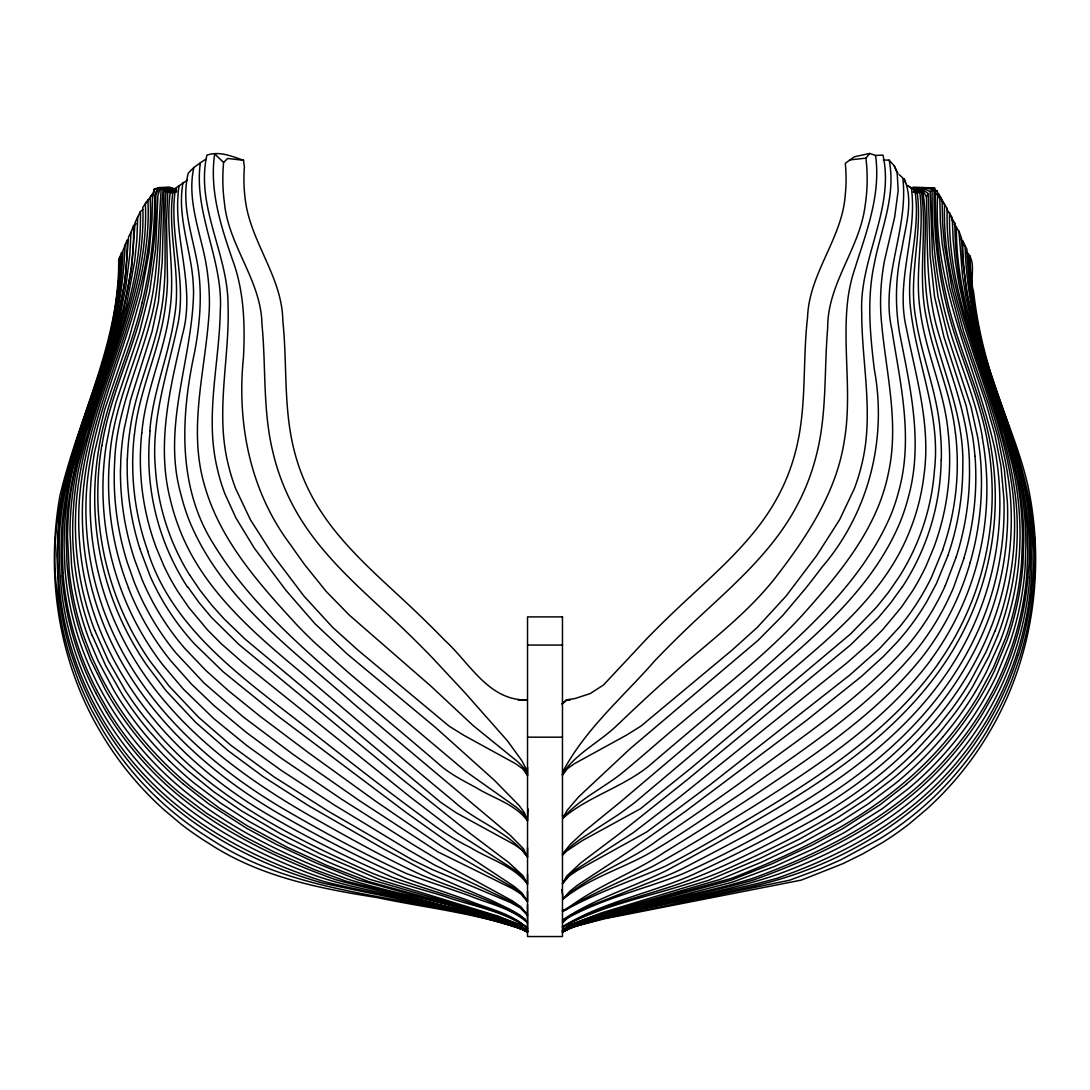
<?xml version="1.0" encoding="UTF-8"?>
<svg xmlns="http://www.w3.org/2000/svg" width="1090" height="1090" viewBox="0 0 1090 1090"><rect width="100%" height="100%" fill="white"/><g stroke="black" fill="none" stroke-linecap="round" stroke-linejoin="round"><path stroke-width="1.5" d="M527.533 904.605L527.533 932.263C498.13 916.717 463.741 913.992 431.804 905.749C395.547 898.065 359.141 891.143 322.967 883.118C262.499 866.264 204.811 836.439 158.581 793.602A323.308 323.308 0 0 1 74.829 664.246L71.218 653.741A314.424 314.424 0 0 1 58.301 588.423L56.966 555.123L59.8 510.774A280.689 280.689 0 0 1 65.945 478.006C76.845 434.842 95.784 394.226 106.943 351.116A438.807 438.807 0 0 0 121.685 252.376M527.533 891.416L527.533 901.471L520.884 893.923L512.15 888.445L438.085 851.971L360.286 801.245L292.57 754.008L243.084 716.798L204.062 683.048L175.885 652.91A267.799 267.799 0 0 1 134.206 582.006L127.312 562.563A284.776 284.776 0 0 1 114.545 491.644A273.876 273.876 0 0 1 114.736 460.689C116.48 411.952 138.198 367.548 150.352 321.128C162.356 278.1 158.949 233.028 163.187 189.183L176.621 189.864M527.533 874.425L527.533 884.072C513.431 865.651 489.178 859.22 470.076 847.325C452.2 838.741 436.136 827.174 420.427 815.197C380.628 785.972 341.851 755.397 303.006 724.918C241.803 677.094 172.329 628.957 147.681 551.172M527.533 847.788L527.533 857.053L521.865 849.805L514.099 844.45L456.151 812.772L440.564 802.199L244.95 638.999L224.554 619.379L211.91 605.372L200.219 590.562L189.646 574.934M527.533 767.292L527.533 775.317L522.601 768.668L515.679 763.763L463.591 735.178L449.189 726.212L357.915 650.117L332.682 627.39L304.001 596.148L273.29 555.519L250.428 519.78L235.876 489.124A185.504 185.504 0 0 1 228.341 464.831C214.934 411.829 230.017 357.711 228.014 304.165C227.81 253.52 195.41 205.928 206.923 155.093C219.867 150.883 231.707 156.306 243.547 160.285L244.378 166.974A155.747 155.747 0 0 0 245.209 198.993C250.169 241.953 282.31 276.683 282.814 320.855C287.283 363.324 283.414 406.706 293.687 448.508A204.252 204.252 0 0 0 298.074 463.931A199.456 199.456 0 0 0 306.917 486.304C329.671 535.476 372.303 570.615 410.916 606.98A1108.666 1108.666 0 0 1 445.197 640.729C469.981 663.251 488.483 700.529 526.702 699.971L518.322 699.998M142.749 209.512L140.378 211.637C142.667 302.529 96.792 383.912 78.235 470.771A321.182 321.182 0 0 0 73.766 503.907L73.044 515.039A297.652 297.652 0 0 0 92.05 635.388M1022.488 538.01L1021.725 560.287A294.94 294.94 0 0 1 1006.165 636.546L993.467 667.475L977.621 696.905A341.511 341.511 0 0 1 958.9 724.618A357.793 357.793 0 0 1 896.988 788.492C856.399 821.206 809.775 845.499 762.019 865.923A1019.123 1019.123 0 0 1 731.022 878.499L602.075 914.128L570.506 925.11L562.467 930.002L570.274 924.77L601.517 912.875L708.227 880.448L759.526 858.634L799.597 839.027L838.455 817.132L866.455 798.82L893.051 778.533A380.083 380.083 0 0 0 925.642 748.108A368.638 368.638 0 0 0 940.506 731.485L954.336 713.991A347.683 347.683 0 0 0 972.934 686.182L988.712 656.698L997.486 636.192M140.378 211.637L137.721 216.937L136.89 239.228L134.656 261.423L126.495 305.268L114.395 348.214L86.096 432.839L77.553 465.185A320.297 320.297 0 0 0 69.978 531.566L71.545 564.974A294.068 294.068 0 0 0 89.584 640.716L98.345 661.235L114.069 690.76A343.418 343.418 0 0 0 132.653 718.582A351.144 351.144 0 0 0 146.482 736.077A360.463 360.463 0 0 0 169.209 760.629M120.499 470.131L120.799 459.939A260.551 260.551 0 0 1 124.042 429.555L130.609 399.717L152.028 331.687L158.431 301.807L162.26 261.259L164.045 190.123L163.187 189.183M136.236 223.75L133.58 225.548C135.542 324.139 79.979 410.767 68.016 506.741A328.267 328.267 0 0 0 66.218 540.122L66.94 562.413A295.526 295.526 0 0 0 82.377 638.699L90.416 659.491L105.199 689.48A335.325 335.325 0 0 0 129.492 726.853A350.735 350.735 0 0 0 182.847 783.601M133.58 225.548L130.991 232.32L129.819 254.556L125.732 287.719L119.083 320.46L110.199 352.669L81.954 437.172L72.894 469.327A311.086 311.086 0 0 0 66.858 502.177L65.618 513.254A338.54 338.54 0 0 0 64.106 546.621L64.991 568.871A297.202 297.202 0 0 0 80.919 644.967C89.53 669.492 101.275 692.886 115.54 714.618A342.819 342.819 0 0 0 182.139 789.051C230.767 829.599 288.714 857.067 347.669 879.112C407.047 897.983 470.635 905 527.533 930.86L518.894 924.375L498.157 916.172L380.901 880.148L319.534 853.525L279.748 833.346L241.299 810.742L213.763 791.749L187.78 770.684A377.045 377.045 0 0 1 163.732 747.44L148.894 730.777A353.514 353.514 0 0 1 122.462 694.875L105.798 665.881L92.173 635.334M119.505 267.813L120.009 256.695L121.63 252.376M174.209 190.655L164.045 190.123L165.953 192.031C162.887 232.143 168.473 272.745 160.911 312.517C154.126 352.302 135.528 389.035 130.146 429.133A254.42 254.42 0 0 0 127.367 459.176M1027.816 577.237C1041.686 459.476 961.38 357.697 962.865 241.053L960.399 239.064M988.63 448.998C981.504 399.076 957.837 353.76 946.433 304.941A420.631 420.631 0 0 1 939.989 273.386L938.381 262.772A447.745 447.745 0 0 1 935.097 230.739L934.512 220.016A478.06 478.06 0 0 1 934.212 187.821L913.12 187.439L912.453 188.393L922.957 188.325L930.165 191.608L932.468 254.61L937.945 296.276L948.055 337.055L971.054 406.924L977.798 437.717A276.029 276.029 0 0 1 981.15 469.041A287.733 287.733 0 0 1 970.141 562.563M175.558 192.004L167.792 191.636L166.498 221.216L167.519 280.443A238.315 238.315 0 0 1 164.917 309.942C158.772 352.411 138.621 391.542 134.479 434.447M176.675 191.227L172.792 192.794C167.274 234.473 181.867 276.138 174.305 317.776C168.541 355.953 152.845 392.046 149.821 430.727M205.479 159.385L200.356 162.86C193.38 213.354 223.477 260.033 220.289 310.609C219.444 363.27 204.647 416.38 217.319 468.7A182.97 182.97 0 0 0 224.99 494.002L235.999 518.063L254.352 548.188L286.098 590.535L315.037 623.807L347.192 654L435.373 727.343L494.479 780.372L519.167 805.551L524.399 812.663L527.533 820.797L528.01 808.916M141.809 432.88C145.447 390.479 164.794 351.525 169.945 309.451C175.504 270.579 165.312 231.502 170.176 192.617L167.792 191.636M183.066 182.398C177.834 210.125 186.581 237.62 191.091 264.788A186.662 186.662 0 0 1 193.557 292.433C192.358 359.823 161.647 426.585 180.886 494.151A201.514 201.514 0 0 0 189.265 520.611C221.488 599.159 293.087 650.226 354.659 704.63L510.597 835.649L523.554 848.837L527.533 857.053C509.452 831.684 476.33 822.269 453.74 801.313C400.984 757.632 348.909 713.132 296.725 668.783C249.406 629.312 200.669 586.243 178.692 526.879A214.662 214.662 0 0 1 170.462 500.119C156.142 444.897 169.945 388.231 182.602 334.221C196.227 284.64 171.634 235.345 179.046 185.791L187.398 180.123M193.829 167.506C187.344 197.167 198.08 226.516 204.375 255.196A224.676 224.676 0 0 1 209.334 308.347C206.473 367.194 187.276 426.953 204.538 485.377C220.03 540.395 259.366 584.09 297.189 625.238A522.832 522.832 0 0 0 316.209 644.04L349.577 673.593L465.512 771.257L516.442 807.322L523.064 813.276L527.533 820.797C514.902 803.807 492.612 798.098 475.281 787.171C462.092 780.099 448.562 773.205 437.512 762.932C403.382 733.597 368.652 704.944 334.439 675.691C289.368 636.465 244.501 595.058 213.245 543.569C177.043 486.167 180.886 415.099 194.756 351.43C200.165 321.986 202.685 291.575 197.099 261.954C191.649 232.81 180.967 203.04 188.202 173.215L193.829 167.506L200.356 162.86M101.915 445.619C109.709 395.847 133.47 350.585 144.357 301.617A421.108 421.108 0 0 0 150.543 270.02L153.336 248.724A457.637 457.637 0 0 0 155.611 216.61L155.897 195.137L159.058 187.603L161.306 188.297C157.805 233.001 158.977 278.781 146.128 322.354C134.125 366.172 113.864 408.001 110.022 453.808A286.22 286.22 0 0 0 128.538 587.851M106.439 444.23L110.472 423.356L115.853 402.796L139.52 332.286L149.752 291.044L155.638 248.956L157.887 195.887L160.285 187.684L170.912 187.575L175.735 189.101M168.786 187.616L157.955 187.93L154.126 189.156L152.409 198.216L151.987 220.044L149.003 252.662L141.046 295.608L129.22 337.655L104.586 410.017L94.517 452.5A303.633 303.633 0 0 0 90.225 495.936A296.03 296.03 0 0 0 115.554 623.439L120.145 633.345A311.127 311.127 0 0 0 136.018 661.998C178.706 730.573 245.591 779.432 314.887 818.617C349.767 838.237 384.702 857.966 421.04 874.779C455.756 889.454 492.721 899.577 525.216 919.02M142.136 302.666C130.664 351.961 106.983 397.714 98.945 447.922A295.308 295.308 0 0 0 124.642 627.336A302.421 302.421 0 0 0 146.442 664.764L166.021 690.706L195.614 722.329L228.273 750.819L263.126 776.571L308.743 805.81L383.884 849.015L431.708 874.48L491.358 900.326L510.869 909.769L520.23 915.219L527.533 922.835C511.278 907.875 488.402 903.705 468.482 895.394C447.758 888.037 426.844 881.251 406.284 873.472C366.281 855.241 327.491 834.381 289.45 812.377C213.708 768.913 144.439 707.356 109.736 625.592A296.48 296.48 0 0 1 86.178 496.917C91.042 393.762 156.524 302.611 150.093 197.535L154.617 191.091M105.022 355.49C80.456 432.512 45.085 509.984 57.252 593.055A322.953 322.953 0 0 0 62.144 626.069A316.754 316.754 0 0 0 70.469 658.387L77.853 679.37A340.039 340.039 0 0 0 91.478 709.835L102.228 729.319A321.005 321.005 0 0 0 157.791 798.493M963.969 558.339L953.559 587.483A267.609 267.609 0 0 1 916.867 649.463C868.457 708.159 803.33 749.389 741.895 792.975C710.408 813.917 679.452 835.853 646.67 854.724C618.957 869.575 587.905 879.18 563.176 898.991L561.936 889.508M956.23 556.963L945.316 585.507M62.089 576.147L61.135 553.924A359.632 359.632 0 0 1 62.402 520.584C72.24 424.432 128.947 338.363 127.162 239.95L122.938 250.591A442.594 442.594 0 0 1 107.978 349.263C87.963 420.031 52.783 488.742 58.083 564.347C59.337 638.563 88.467 711.498 137.299 767.21C186.349 823.223 254.215 859.71 324.548 881.674C391.964 898.828 462.31 906.403 527.533 930.969L518.758 924.552L497.885 916.69L369.387 879.221L328.213 862.04L287.91 842.911L248.861 821.342L220.752 803.194L194.061 783.015A371.676 371.676 0 0 1 169.195 760.629M947.946 555.546L936.474 583.463L927.018 601.217A255.155 255.155 0 0 1 897.438 641.806L883.527 656.357L861.195 676.645L806.191 720.64L685.515 811.314L628.031 852.012L577.55 885.107L569.716 891.416L563.176 898.991M942.741 549.96L931.446 577.332A241.476 241.476 0 0 1 916.949 603.138A252.934 252.934 0 0 1 899.482 627.036L879.398 648.795L849.859 674.996L710.094 784.8L646.724 831.97L577.659 870.242L569.457 875.747L562.522 883.636L568.094 875.856L575.697 869.752L633.099 832.815L679.506 797.185L846.875 662.938L868.825 643.604L882.6 629.788L901.321 607.321L912.33 591.23A235.399 235.399 0 0 0 926.268 565.533L933.789 547.534A251.817 251.817 0 0 0 948.177 432.43C944.376 390.07 925.069 351.116 920.001 309.015C914.537 270.143 924.742 231.066 919.769 192.194L921.418 191.159C927.413 233.301 917.317 276.424 926.486 318.403C933.762 357.261 951.298 393.599 955.358 433.166M994.884 631.219L986.137 651.684L970.427 681.127A349.331 349.331 0 0 1 951.897 708.895L938.149 726.39L915.586 750.996M991.45 626.3C957.974 713.582 885.993 780.467 805.115 824.326C766.188 845.581 726.594 866.196 685.01 881.728C644.231 896.702 600.045 904.741 562.467 927.031M154.548 195.301L157.955 187.93M137.721 216.937L135.065 222.551L131.795 267.009L123.592 310.827L111.453 353.732L83.222 438.33L74.747 470.689A321.904 321.904 0 0 0 67.526 537.07L69.147 570.465A294.368 294.368 0 0 0 83.535 635.647L91.56 656.452L101.043 676.631A331.51 331.51 0 0 0 117.802 705.557A344.835 344.835 0 0 0 151.796 749.675A360.463 360.463 0 0 0 192.262 787.934L219.09 807.894L247.335 825.811L286.588 846.971L327.109 865.555L368.693 881.633L497.68 917.153L518.636 924.729L527.533 930.942M130.991 232.32L128.566 236.911L124.955 281.247L116.753 324.97L104.599 367.78L83.085 430.972L73.371 462.896L68.288 484.56L63.588 517.587A351.293 351.293 0 0 0 62.198 550.927L63.111 573.163M562.467 814.721L562.931 818.086L567.127 810.374L578.558 796.94L630.088 748.735L758 640.389L782.852 615.346L805.605 588.382A1013.795 1013.795 0 0 0 821.792 567.44C868.498 513.145 887.383 439.651 874.33 369.415C870.093 334.494 866.741 298.783 874.248 264.039C880.788 229.786 896.321 195.628 889.127 160.148L883.281 159.998M120.009 256.695L118.674 259.12C119.818 342.478 78.535 416.884 59.896 496.059C45.63 576.501 58.86 662.161 100.907 732.657A325.31 325.31 0 0 0 164.222 809.952L181.281 824.285A304.546 304.546 0 0 0 208.762 843.319C259.107 876.51 318.58 888.391 377.126 897.574C427.307 908.215 479.3 913.42 527.533 931.296C424.105 893.391 305.282 901.607 210.656 839.082A330.216 330.216 0 0 1 157.791 798.507M562.467 883.745L566.773 875.992L580.861 862.858L619.338 833.809L687.231 779.731L850.84 644.681L878.336 617.649L890.721 602.879L901.989 587.224M988.317 728.393L998.999 708.881A340.216 340.216 0 0 0 1012.528 678.375L1019.845 657.365A316.005 316.005 0 0 0 1028.061 625.02A321.727 321.727 0 0 0 1032.843 591.993C1044.82 508.88 1008.972 431.558 984.692 354.454A436.204 436.204 0 0 1 971.176 277.855M151.387 196.146L152.818 193.707L142.776 207.359C146.918 313.498 81.246 405.684 75.796 510.161A297.093 297.093 0 0 0 94.653 630.265M956.216 556.963A280.784 280.784 0 0 0 968.397 497.163A271.26 271.26 0 0 0 969.446 466.629C969.691 418.424 950.03 373.802 937.087 328.308C925.328 285.389 927.863 240.618 926.432 196.622L928.312 193.679L922.399 189.306L913.556 189.551M938.572 663.197C894.876 725 831.479 768.886 767.633 807.69C733.829 827.841 700.08 848.211 665.118 866.291C630.878 881.333 594.99 893.064 562.467 911.703M931.282 659.436C884.385 722.384 817.446 765.916 751.991 807.322C718.8 827.719 685.733 848.415 651.493 867C621.545 881.074 590.685 894.045 562.467 911.049M562.467 771.638L563.217 771.039C585.807 728.501 623.712 696.442 655.104 660.417A1096.24 1096.24 0 0 1 695.011 620.932C731.908 586.447 771.475 552.766 795.877 507.695A221.297 221.297 0 0 0 816.274 455.552C827.147 413.887 824.04 370.491 827.678 327.981C827.405 283.686 859.533 248.956 865.065 206.092A176.689 176.689 0 0 0 865.937 158.132L869.725 153.458L875.529 155.434L882.995 155.107C894.89 208.708 859.22 258.807 861.727 312.571C861.631 363.256 874.262 414.581 861.672 464.749A185.368 185.368 0 0 1 854.151 489.056L839.613 519.712L816.751 555.45L786.053 596.08L757.359 627.336L732.139 650.062L640.865 726.158L626.464 735.137L574.375 763.722L567.454 768.627L562.481 775.235L562.467 773.777C575.765 753.776 598.437 742.712 615.741 726.553C633.74 709.413 651.793 692.3 670.541 675.977C707.451 642.855 748.53 613.575 778.56 573.558C808.521 534.372 836.466 491.031 844.205 441.395C852.312 394.812 842.366 347.519 847.666 300.772A166.634 166.634 0 0 1 852.434 276.397C864.261 237.184 881.469 197.331 875.529 155.434M562.467 854.029L570.52 844.137L584.09 831.547L619.978 802.322L740.083 700.598C799.515 648.237 867.64 598.533 899.604 523.418A201.446 201.446 0 0 0 908.379 497.081C923.557 442.526 909.946 386.31 899.468 332.314C894.836 304.9 895.571 276.683 901.73 249.555C905.422 226.556 914.101 200.969 904.101 178.678L905.531 183.025M930.165 191.608L934.212 187.821M562.931 818.086C578.749 799.76 601.19 789.133 620.169 774.54C640.988 757.754 660.69 739.606 681.427 722.697C724.523 686.332 769.881 652.052 807.322 609.596C842.366 569.934 877.736 526.565 888.35 473.292C900.108 420.154 884.303 366.812 880.856 313.757A225.167 225.167 0 0 1 884.521 260.496L894.672 217.087L898.174 190.6L897.152 172.82L894.263 165.884L889.127 160.148M148.54 199.702L145.365 203.203C150.229 309.178 84.421 401.175 79.066 505.392A296.889 296.889 0 0 0 98.073 625.197C130.023 708.895 197.263 774.649 274.203 818.195C312.626 840.485 352.615 860.037 393.381 877.641C417.783 886.374 442.663 893.65 467.242 901.839C487.571 909.796 510.665 913.638 527.533 928.23C511.237 913.107 488.225 908.801 468.182 900.395C447.35 892.942 426.299 886.088 405.589 878.268C365.164 860.283 325.569 840.322 287.147 818.372C210.316 775.467 140.992 712.928 106.111 630.647A296.821 296.821 0 0 1 82.622 501.073C87.663 397.21 153.554 305.527 147.872 199.838M562.467 854.587L572.631 844.886L580.153 839.355L619.352 813.971L634.366 802.88L770.058 688.526C823.659 642.623 884.222 597.443 910.409 529.181A214.417 214.417 0 0 0 918.952 502.517A221.747 221.747 0 0 0 924.007 474.968C931.051 424.909 915.736 375.995 906.226 327.436C895.299 280.757 917.617 234.8 911.404 188.202L907.439 185.382M562.467 855.255L566.759 850.936L582.455 840.513L640.375 808.807L691.85 767.455L850.691 633.835L876.919 606.735L888.704 591.993L899.4 576.447A231.203 231.203 0 0 0 934.471 469.994C941.12 412.524 914.769 358.951 909.973 302.679A192.099 192.099 0 0 1 910.3 274.408C912.684 246.34 919.551 218.123 914.742 189.919L908.706 186.335M223.586 162.451L214.689 153.908C209.321 189.919 220.684 225.439 232.265 259.079C244.037 290.362 245.127 324.166 243.479 357.179C236.598 423.302 250.196 491.89 291.084 545.477A601.544 601.544 0 0 0 305.5 565.737L326.278 591.543L349.44 615.237L430.7 685.951L473.101 725.531L518.145 762.06L523.881 768.028L527.533 775.317L525.475 767.619L521.715 760.534L507.627 741.05L465.171 692.968L432.349 657.774A1092.493 1092.493 0 0 0 398.15 623.916C359.468 587.537 317.299 552.385 292.392 504.466A221.774 221.774 0 0 1 272.868 451.982C262.649 410.181 266.096 366.826 261.968 324.329C261.178 280.266 228.341 245.781 224.39 202.468A176.948 176.948 0 0 1 223.6 162.451L227.619 158.459L243.547 160.285M562.467 922.835L570.206 915.546L589.813 905.94L660.962 877.981A239.732 239.732 0 0 0 690.733 864.37C801.572 806.954 923.366 741.949 975.373 621.341A296.058 296.058 0 0 0 999.135 482.734A306.399 306.399 0 0 0 995.088 450.225C976.476 365.395 932.59 285.144 937.618 195.914L934.375 190.45M563.789 898.296C591.816 873.363 629.039 862.081 658.782 839.395C686.932 820.375 714.89 801.082 742.44 781.203C799.297 738.529 860.119 699.399 907.493 645.716A258.807 258.807 0 0 0 945.33 585.507M562.345 703.922L566.964 699.766L574.88 698.567L590.112 693.608L603.519 684.956L647.351 638.1A1109.947 1109.947 0 0 1 681.754 604.46C716.648 571.719 754.335 540.013 777.497 497.34A197.78 197.78 0 0 0 787.716 475.567A204.089 204.089 0 0 0 797.131 444.938C806.668 403 802.594 359.659 807.581 317.204C809.08 273.249 842.011 238.792 845.213 195.342A156.306 156.306 0 0 0 845.295 163.323L854.41 156.756L869.725 153.458M930.574 794.378C881.347 839.177 819.871 870.883 755.07 885.761C690.992 901.008 624.352 908.134 562.467 931.119C623.33 905.395 690.474 898.555 753.694 879.902C812.868 858.756 870.76 830.948 918.502 789.46A331.237 331.237 0 0 0 982.839 713.269L993.835 693.921A305.99 305.99 0 0 0 1027.938 577.237M561.936 703.922L566.5 699.984L570.016 699.821M562.467 703.486L566.964 699.766M906.471 784.228L880.052 804.733L842.502 828.781L813.086 844.682L772.66 863.525L731.267 880.107L602.143 915.164L570.533 926.064L562.467 930.928C634.012 901.893 713.446 898.582 785.658 871.428C851.018 846.208 913.883 809.311 958.478 754.253C1005.593 697.028 1032.216 623.071 1030.472 548.801C1032.189 477.134 998.29 412.374 979.924 344.849A445.047 445.047 0 0 1 965.549 257.24M562.467 926.8C602.511 901.852 650.417 893.582 693.254 874.466C733.366 855.773 773.028 836.016 811.164 813.522C887.451 769.635 955.208 705.026 987.513 621.736A296.671 296.671 0 0 0 1007.419 502.517L1004.353 469.477L997.881 436.94L988.712 405.03L963.696 331.728L952.088 289.027L944.499 245.441L942.577 223.396L942.101 201.282L938.613 193.761L942.673 201.814M179.046 185.791L175.572 188.161C168.037 235.072 188.434 282.133 176.798 328.989C166.756 374.81 151.06 420.577 155.393 468.209A231.298 231.298 0 0 0 189.592 574.975M562.467 931.868L571.473 925.846L592.524 918.57L732.644 882.082L774.363 866.509L814.952 848.156L844.477 832.528L882.151 808.78L908.651 788.438A342.764 342.764 0 0 0 975.032 713.787L980.946 704.344A321.441 321.441 0 0 0 996.778 674.942L1009.422 644.027A297.189 297.189 0 0 0 1025.091 567.876L1025.894 545.613A339.099 339.099 0 0 0 1024.287 512.245L1023.006 501.182A311.127 311.127 0 0 0 1016.861 468.359L1007.746 436.218L982.826 362.343L973.384 330.284L966.026 297.693L962.47 275.716L958.982 231.312L954.145 224.308M562.467 927.181C613.997 898.882 674.805 893.2 728.052 868.553C782.13 844.369 835.594 817.337 882.341 780.576A391.596 391.596 0 0 0 915.586 750.996M562.467 920.941C599.5 899.182 642.255 889.93 681.958 874.153C722.098 856.277 760.806 835.185 798.916 813.331C874.752 770.03 944.308 708.881 979.515 627.322A296.616 296.616 0 0 0 1003.904 498.798L1000.974 465.975L994.652 433.616L985.578 401.924L960.726 329.112L949.417 286.643L942.142 243.302L940.316 221.393L939.88 199.416L937.264 191.159L934.798 189.769M562.467 930.029L570.424 924.933L591.257 916.976L719.754 879.521L760.956 862.408L801.273 843.319L840.363 821.805L868.498 803.698L895.231 783.587A368.202 368.202 0 0 0 942.945 736.785M562.467 920.014C594.295 898.8 631.382 887.737 665.527 871.005C700.584 852.325 735.341 833.046 769.54 812.827C834.545 774.54 898.364 729.837 941.978 667.094A301.807 301.807 0 0 0 973.07 610.141A295.172 295.172 0 0 0 991.505 450.701C983.384 396.815 957.17 347.983 946.011 294.859A427.212 427.212 0 0 1 935.37 198.121L934.852 188.011L920.832 188.052M562.467 932.127C595.194 915.069 633.358 911.867 668.824 902.602C704.917 894.372 741.609 888.459 777.197 878.199C846.794 853.933 913.938 816.083 960.59 757.823C1007.364 700.311 1033.497 626.3 1031.985 552.085C1034.26 480.349 1000.061 415.658 981.668 348.16A442.159 442.159 0 0 1 966.966 249.433L962.865 241.053M562.467 930.778C623.18 904.577 690.461 898.051 753.34 878.145C812.309 856.372 870.038 828.277 917.657 786.626A335.652 335.652 0 0 0 975.959 719.713A324.18 324.18 0 0 0 992.922 690.978A312.135 312.135 0 0 0 1010.662 650.199A300.145 300.145 0 0 0 1026.821 574.239L1027.788 552.003L1027.284 529.767L1025.363 507.599L1021.916 485.622L1013.904 453.222L985.728 368.802L973.493 326.019L966.857 293.319L962.729 260.197L961.448 237.988L958.982 231.312M563.571 817.514C589.295 796.231 622.826 787.007 648.822 766.066C682.953 736.717 717.615 707.996 751.896 678.825C805.442 631.778 861.659 582.387 890.598 515.652A192.671 192.671 0 0 0 899.046 490.023C913.475 436.913 900.054 382.372 891.852 329.493C880.134 278.059 908.91 228.927 902.779 177.929L899.236 174.7M913.529 191.322L917.249 193.121L919.769 192.194L914.755 191.949M850.091 159.876L865.95 158.132M176.553 191.908L170.176 192.617L172.792 192.794M913.243 192.031L921.418 191.159M914.169 191.663L922.535 190.968C928.203 220.166 923.053 250.359 925.369 279.966A258.562 258.562 0 0 0 928.639 309.955C938.231 362.589 964.65 411.966 962.77 466.629A269.911 269.911 0 0 1 947.878 555.519M913.979 190.75L922.467 190.314L926.432 196.622M165.953 192.031L174.891 191.581M562.467 910.341L565.26 910.245C595.508 886.143 632.949 873.553 664.9 851.985C694.752 833.659 724.387 814.966 753.68 795.755C814.407 754.893 877.273 713.936 923.148 655.867A277.323 277.323 0 0 0 963.642 582.537A284.408 284.408 0 0 0 970.195 562.576M154.126 189.156L158.813 188.992M159.058 187.603L169.795 187.357L174.087 189.456M527.533 645.076L562.467 645.076M527.533 737.181L562.467 737.181M566.5 699.984L569.893 699.998M161.306 188.297L176.376 189.074M912.521 187.507L923.148 187.616L932.141 189.319C931.718 231.789 935.002 274.557 945.834 315.732C956.298 356.948 975.441 395.616 982.472 437.758M518.213 699.766L524.835 699.957M934.116 191.05L937.264 191.159M965.835 251.64C977.635 260.565 969.037 279.04 973.561 291.507C976.041 313.661 980.305 335.611 986.109 357.139C997.336 400.343 1017.338 440.728 1027.584 484.219C1045.76 567.658 1033.211 658.033 989.57 731.826A325.256 325.256 0 0 1 926.486 809.311L909.469 823.686A304.532 304.532 0 0 1 882.055 842.815L862.721 853.906L842.72 863.743L801.273 880.107L604.419 918.788L572.046 927.113L562.467 932.263L571.937 926.963L604.173 918.325L789.446 880.243L820.743 868.635L841.112 859.697L880.243 838.523A325.106 325.106 0 0 0 988.467 728.488M527.533 928.23C503.635 910.695 472.76 906.43 445.238 896.566C416.952 887.71 387.822 881.02 360.981 868.13C306.917 843.892 253.48 816.805 206.828 779.909A391.76 391.76 0 0 1 181.635 758.013A378.693 378.693 0 0 1 158.418 734.02L144.18 716.92A354.087 354.087 0 0 1 124.873 689.697L108.278 660.731L94.735 630.238M962.579 244.174L965.059 246.136L965.59 257.226M182.82 783.628L209.185 804.202L246.681 828.318L276.083 844.273L316.482 863.157L357.847 879.821L497.626 918.162L518.608 925.683L527.533 931.868L518.431 925.982L497.326 918.965L346.211 881.251L314.874 869.779L274.094 851.958L244.433 836.67L206.596 813.263L179.986 793.139A335.27 335.27 0 0 1 107.474 709.426L96.574 690.024M128.388 587.905A277.146 277.146 0 0 0 170.394 660.377L191.309 683.948L214.117 705.707L246.476 732.534L280.266 757.536L341.116 798.888L412.088 843.973L448.031 865.773L512.6 901.008L521.183 907.071L527.533 915.123L520.094 907.779L510.692 902.615L431.572 869.221L412.279 859.847L328.635 811.478L274.217 777.006L230.903 745.328L198.489 717.179L169.005 685.978L149.48 660.39A293.837 293.837 0 0 1 101.806 445.606M951.734 219.989L954.949 223.491C954.131 310.405 995.538 388.898 1015.444 471.602A321.932 321.932 0 0 1 1022.475 538.01M527.533 915.123L520.598 907.439L511.551 901.852L434.869 865.188L407.238 849.287L334.562 805.169L281.166 770.317L246.681 745.451L213.763 718.582L183.256 689.003L162.642 664.682A287.365 287.365 0 0 1 117.979 580.602A289.831 289.831 0 0 1 106.343 444.216M950.207 215.452L954.949 223.491M946.611 208.844L952.279 217.837L953.164 240.127L955.453 262.322L959.023 284.34L966.435 316.958L975.877 349.072L1004.163 433.697L1012.637 466.07A320.079 320.079 0 0 1 1019.75 521.32A309.26 309.26 0 0 1 1019.314 554.769L1018.36 565.874A294.041 294.041 0 0 1 1000.075 641.56L986.327 672.053A335.924 335.924 0 0 1 975.455 691.537M187.821 586.951L199.075 602.62L211.446 617.403L238.914 644.462L402.51 779.527L470.39 833.618L508.88 862.653L523.009 875.747L527.533 884.072L522.219 876.156L514.657 870.011L457.255 833.073L410.835 797.458L243.452 663.211L221.474 643.904L207.7 630.102L188.924 607.675L177.902 591.597A234.936 234.936 0 0 1 163.909 565.928L156.361 547.943A251.804 251.804 0 0 1 141.768 432.866M943.586 203.135L947.21 208.408C943.708 310.732 1004.462 400.003 1013.55 500.106A297.856 297.856 0 0 1 995.006 631.26M106.561 712.342L95.661 692.954M940.534 197.399L944.608 204.416C940.179 310.35 1006.22 402.264 1010.989 506.591A296.698 296.698 0 0 1 991.491 626.314M894.263 165.884L898.051 173.637M139.724 548.461L150.379 576.692A247.621 247.621 0 0 0 164.304 603.451A255.455 255.455 0 0 0 194.306 643.74L223.164 671.781L277.909 716.089L406.597 812.827L455.811 847.802L514.521 886.674L522.178 893.2L527.533 901.471L521.497 893.568L513.24 887.614L442.554 847.039L375.314 800.959L309.219 753.231L260.347 716.498L228.641 690.883L205.874 670.486L184.769 648.387A259.025 259.025 0 0 1 142 579.376L134.847 560.287A277.827 277.827 0 0 1 120.445 470.131M917.249 193.121C922.644 234.8 908.093 276.465 915.736 318.103C921.568 356.253 937.236 392.359 940.207 431.068A249.038 249.038 0 0 1 941.338 459.953M922.535 190.968L922.399 189.306M956.434 226.488C955.399 317.313 1001.369 398.463 1019.027 485.581A322.313 322.313 0 0 1 1022.066 507.668A328.621 328.621 0 0 1 1023.783 541.062L1022.992 563.339A295.404 295.404 0 0 1 1007.31 639.571L994.598 670.5A325.365 325.365 0 0 1 978.711 699.916A348.051 348.051 0 0 1 906.403 784.146M928.312 193.679L930.111 255.578L934.539 296.603L943.885 336.783L966.094 405.521L972.512 435.796A267.227 267.227 0 0 1 974.937 456.288M949.608 212.55C946.597 315.037 1007.337 404.485 1016.302 504.82A305.677 305.677 0 0 1 1016.616 549.387A294.6 294.6 0 0 1 997.514 636.206M1018.305 654.777A323.185 323.185 0 0 1 930.628 794.433M1018.442 654.818A314.288 314.288 0 0 0 1031.59 589.554C1043.293 506.537 1007.269 429.337 983.344 352.22A439.311 439.311 0 0 1 968.342 253.52M971.204 277.841A414.854 414.854 0 0 1 969.95 255.632M119.559 267.813A434.024 434.024 0 0 1 104.967 355.476M125.037 244.991A442.186 442.186 0 0 1 110.294 343.718C90.92 414.718 55.236 483.197 59.528 558.775C60.086 629.325 86.301 698.826 130.8 753.367C177.561 811.559 244.528 849.437 313.647 874.984C352.084 888.636 392.809 894.222 432.308 904.019C464.081 912.78 498.539 915.845 527.533 932.127C498.757 915.423 464.258 912.112 432.553 903.038C400.139 895.135 367.344 888.745 335.257 879.548C276.124 858.293 218.272 830.403 170.68 788.738A331.21 331.21 0 0 1 106.588 712.329M95.757 692.899A305.813 305.813 0 0 1 61.98 576.147M96.669 689.97A304.11 304.11 0 0 1 62.975 573.177M975.482 691.537A349.481 349.481 0 0 1 942.932 736.758M154.617 195.301A428.002 428.002 0 0 1 142.082 302.652M982.322 437.785A288.564 288.564 0 0 1 931.16 659.341M988.753 448.985A293.905 293.905 0 0 1 938.49 663.142M139.806 548.447A268.794 268.794 0 0 1 127.285 459.176M975.046 456.288A281.588 281.588 0 0 1 963.86 558.298M941.161 459.953A238.397 238.397 0 0 1 902.111 587.306M187.521 587.156A240.427 240.427 0 0 1 150.134 430.768M955.494 433.152A260.006 260.006 0 0 1 942.577 549.905M147.831 551.118A260.142 260.142 0 0 1 134.343 434.433M562.467 616.899L527.533 616.899L527.533 936.542L562.467 936.542L562.467 616.899"/></g></svg>
